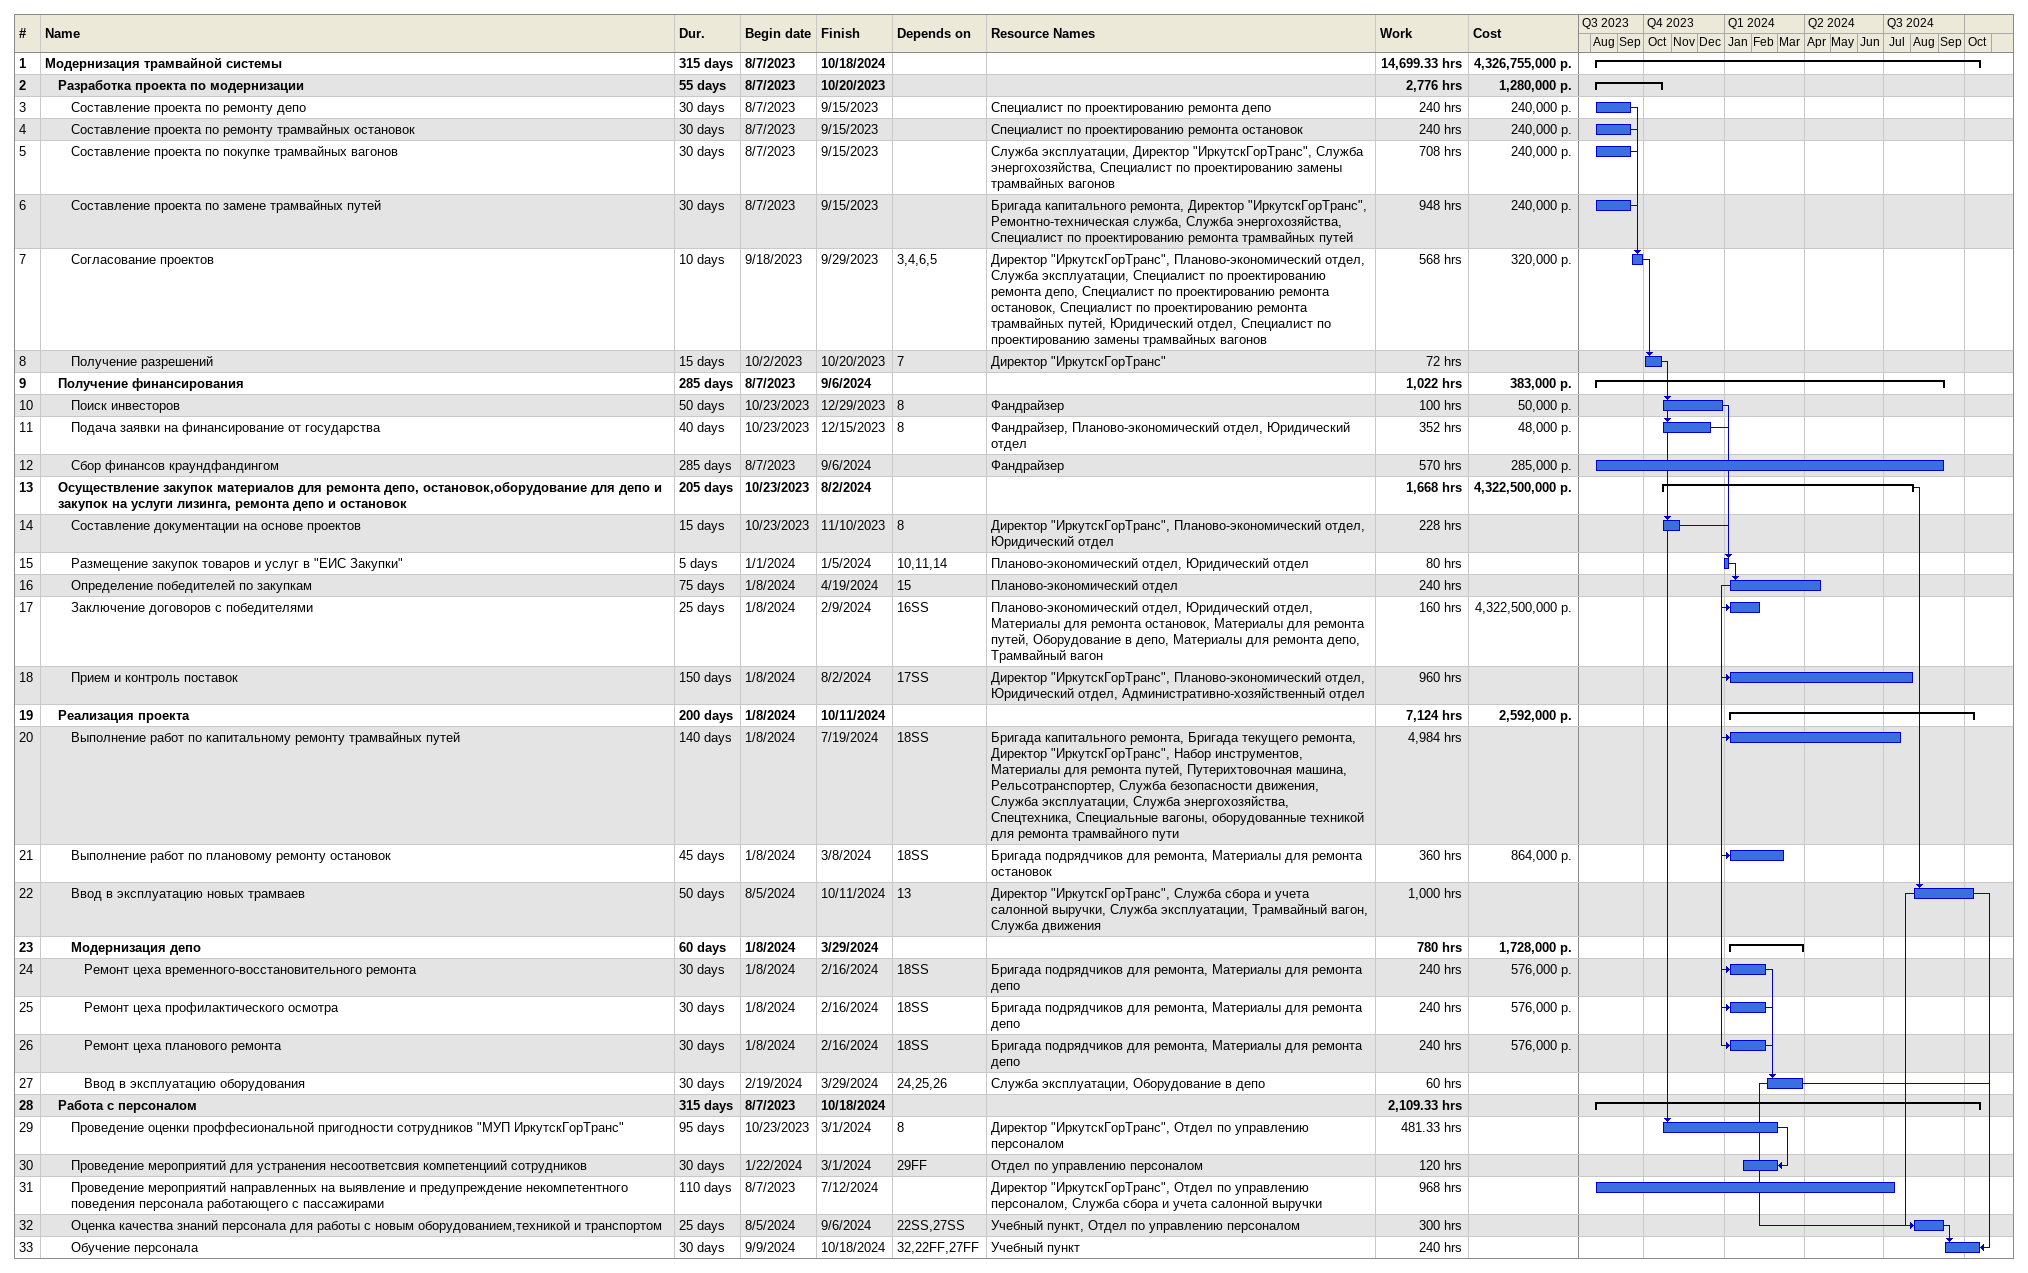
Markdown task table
| ID | Level | Task | Duration | Start | Finish | Predecessors | Resources | Work (h) | Cost (р.) |
|---|---|---|---|---|---|---|---|---|---|
| 1 | 1 | **Модернизация трамвайной системы** | 315d | 2023-08-07 | 2024-10-18 |  |  | 14699.33 | 4326755000 |
| 2 | 2 | **Разработка проекта по модернизации** | 55d | 2023-08-07 | 2023-10-20 |  |  | 2776 | 1280000 |
| 3 | 3 | Составление проекта по ремонту депо | 30d | 2023-08-07 | 2023-09-15 |  | Специалист по проектированию ремонта депо | 240 | 240000 |
| 4 | 3 | Составление проекта по ремонту трамвайных остановок | 30d | 2023-08-07 | 2023-09-15 |  | Специалист по проектированию ремонта остановок | 240 | 240000 |
| 5 | 3 | Составление проекта по покупке трамвайных вагонов | 30d | 2023-08-07 | 2023-09-15 |  | Служба эксплуатации, Директор "ИркутскГорТранс", Служба энергохозяйства, Специалист по проектированию замены трамвайных вагонов | 708 | 240000 |
| 6 | 3 | Составление проекта по замене трамвайных путей | 30d | 2023-08-07 | 2023-09-15 |  | Бригада капитального ремонта, Директор "ИркутскГорТранс", Ремонтно-техническая служба, Служба энергохозяйства, Специалист по проектированию ремонта трамвайных путей | 948 | 240000 |
| 7 | 3 | Согласование проектов | 10d | 2023-09-18 | 2023-09-29 | 3, 4, 6, 5 | Директор "ИркутскГорТранс", Планово-экономический отдел, Служба эксплуатации, Специалист по проектированию ремонта депо, Специалист по проектированию ремонта остановок, Специалист по проектированию ремонта трамвайных путей, Юридический отдел, Специалист по проектированию замены трамвайных вагонов | 568 | 320000 |
| 8 | 3 | Получение разрешений | 15d | 2023-10-02 | 2023-10-20 | 7 | Директор "ИркутскГорТранс" | 72 |  |
| 9 | 2 | **Получение финансирования** | 285d | 2023-08-07 | 2024-09-06 |  |  | 1022 | 383000 |
| 10 | 3 | Поиск инвесторов | 50d | 2023-10-23 | 2023-12-29 | 8 | Фандрайзер | 100 | 50000 |
| 11 | 3 | Подача заявки на финансирование от государства | 40d | 2023-10-23 | 2023-12-15 | 8 | Фандрайзер, Планово-экономический отдел, Юридический отдел | 352 | 48000 |
| 12 | 3 | Сбор финансов краундфандингом | 285d | 2023-08-07 | 2024-09-06 |  | Фандрайзер | 570 | 285000 |
| 13 | 2 | **Осуществление закупок материалов для ремонта депо, остановок,оборудование для депо и закупок на услуги лизинга, ремонта депо и остановок** | 205d | 2023-10-23 | 2024-08-02 |  |  | 1668 | 4322500000 |
| 14 | 3 | Составление документации на основе проектов | 15d | 2023-10-23 | 2023-11-10 | 8 | Директор "ИркутскГорТранс", Планово-экономический отдел, Юридический отдел | 228 |  |
| 15 | 3 | Размещение закупок товаров и услуг в "ЕИС Закупки" | 5d | 2024-01-01 | 2024-01-05 | 10, 11, 14 | Планово-экономический отдел, Юридический отдел | 80 |  |
| 16 | 3 | Определение победителей по закупкам | 75d | 2024-01-08 | 2024-04-19 | 15 | Планово-экономический отдел | 240 |  |
| 17 | 3 | Заключение договоров с победителями | 25d | 2024-01-08 | 2024-02-09 | 16SS | Планово-экономический отдел, Юридический отдел, Материалы для ремонта остановок, Материалы для ремонта путей, Оборудование в депо, Материалы для ремонта депо, Трамвайный вагон | 160 | 4322500000 |
| 18 | 3 | Прием и контроль поставок | 150d | 2024-01-08 | 2024-08-02 | 17SS | Директор "ИркутскГорТранс", Планово-экономический отдел, Юридический отдел, Административно-хозяйственный отдел | 960 |  |
| 19 | 2 | **Реализация проекта** | 200d | 2024-01-08 | 2024-10-11 |  |  | 7124 | 2592000 |
| 20 | 3 | Выполнение работ по капитальному ремонту трамвайных путей | 140d | 2024-01-08 | 2024-07-19 | 18SS | Бригада капитального ремонта, Бригада текущего ремонта, Директор "ИркутскГорТранс", Набор инструментов, Материалы для ремонта путей, Путерихтовочная машина, Рельсотранспортер, Служба безопасности движения, Служба эксплуатации, Служба энергохозяйства, Спецтехника, Специальные вагоны, оборудованные техникой для ремонта трамвайного пути | 4984 |  |
| 21 | 3 | Выполнение работ по плановому ремонту остановок | 45d | 2024-01-08 | 2024-03-08 | 18SS | Бригада подрядчиков для ремонта, Материалы для ремонта остановок | 360 | 864000 |
| 22 | 3 | Ввод в эксплуатацию новых трамваев | 50d | 2024-08-05 | 2024-10-11 | 13 | Директор "ИркутскГорТранс", Служба сбора и учета салонной выручки, Служба эксплуатации, Трамвайный вагон, Служба движения | 1000 |  |
| 23 | 3 | **Модернизация депо** | 60d | 2024-01-08 | 2024-03-29 |  |  | 780 | 1728000 |
| 24 | 4 | Ремонт цеха временного-восстановительного ремонта | 30d | 2024-01-08 | 2024-02-16 | 18SS | Бригада подрядчиков для ремонта, Материалы для ремонта депо | 240 | 576000 |
| 25 | 4 | Ремонт цеха профилактического осмотра | 30d | 2024-01-08 | 2024-02-16 | 18SS | Бригада подрядчиков для ремонта, Материалы для ремонта депо | 240 | 576000 |
| 26 | 4 | Ремонт цеха планового ремонта | 30d | 2024-01-08 | 2024-02-16 | 18SS | Бригада подрядчиков для ремонта, Материалы для ремонта депо | 240 | 576000 |
| 27 | 4 | Ввод в эксплуатацию оборудования | 30d | 2024-02-19 | 2024-03-29 | 24, 25, 26 | Служба эксплуатации, Оборудование в депо | 60 |  |
| 28 | 2 | **Работа с персоналом** | 315d | 2023-08-07 | 2024-10-18 |  |  | 2109.33 |  |
| 29 | 3 | Проведение оценки проффесиональной пригодности сотрудников "МУП ИркутскГорТранс" | 95d | 2023-10-23 | 2024-03-01 | 8 | Директор "ИркутскГорТранс", Отдел по управлению персоналом | 481.33 |  |
| 30 | 3 | Проведение мероприятий для устранения несоответсвия компетенциий сотрудников | 30d | 2024-01-22 | 2024-03-01 | 29FF | Отдел по управлению персоналом | 120 |  |
| 31 | 3 | Проведение мероприятий направленных на выявление и предупреждение некомпетентного поведения персонала работающего с пассажирами | 110d | 2023-08-07 | 2024-07-12 |  | Директор "ИркутскГорТранс", Отдел по управлению персоналом, Служба сбора и учета салонной выручки | 968 |  |
| 32 | 3 | Оценка качества знаний персонала для работы с новым оборудованием,техникой и транспортом | 25d | 2024-08-05 | 2024-09-06 | 22SS, 27SS | Учебный пункт, Отдел по управлению персоналом | 300 |  |
| 33 | 3 | Обучение персонала | 30d | 2024-09-09 | 2024-10-18 | 32, 22FF, 27FF | Учебный пункт | 240 |  |
